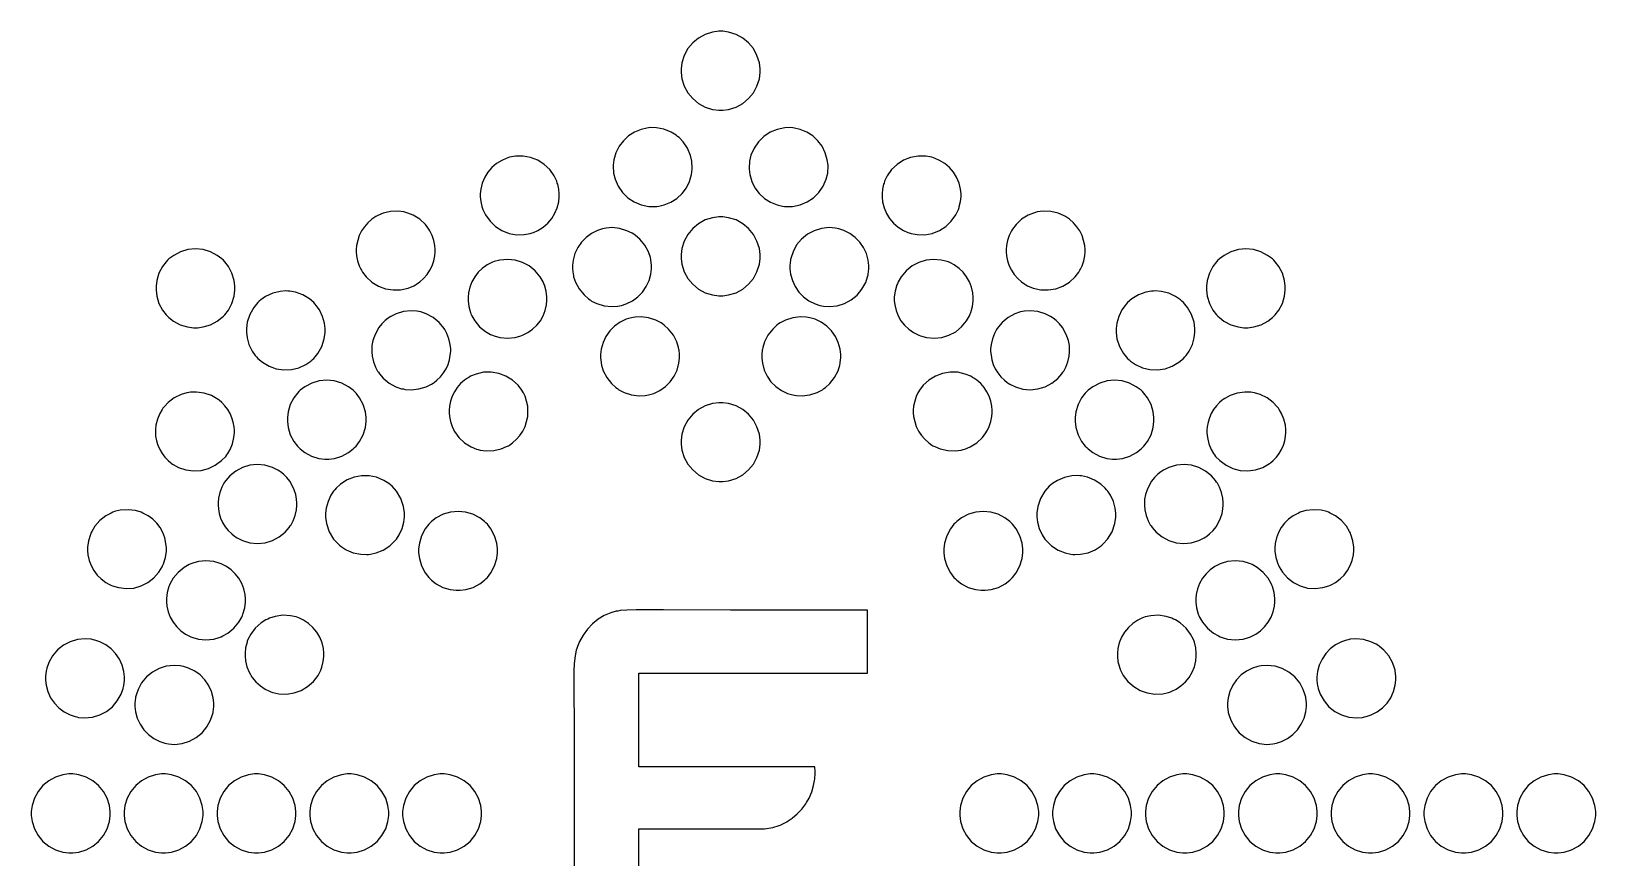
# Model space of a CAD drawing. Header units: millimetres. Extents: x 0 to 498, y 0 to 236.
# Drawn here: x 251.75 to 263.47, y 93.1 to 99.29 of the extents above; entities that cross this region are included whole.
import ezdxf

# ---------------------------------------------------------------- set-up
doc = ezdxf.new("R2010")
doc.units = ezdxf.units.MM
doc.layers.add('INCISIONE', color=3, linetype='Continuous')

msp = doc.modelspace()

# ---------------------------------------------------------------- linework, layer by layer
at = {"layer": 'INCISIONE'}
for points in [[(256.916, 98.699), (256.931, 98.699), (256.975, 98.705), (257.031, 98.722), (257.081, 98.749), (257.125, 98.786), (257.161, 98.829), (257.188, 98.88), (257.206, 98.935), (257.212, 98.98), (257.212, 98.995), (257.212, 99.009), (257.206, 99.054), (257.188, 99.109), (257.161, 99.16), (257.125, 99.203), (257.081, 99.239), (257.031, 99.267), (256.975, 99.284), (256.931, 99.29), (256.916, 99.29), (256.901, 99.29), (256.856, 99.284), (256.801, 99.267), (256.751, 99.239), (256.707, 99.203), (256.671, 99.16), (256.643, 99.109), (256.626, 99.054), (256.62, 99.009), (256.62, 98.995), (256.62, 98.98), (256.626, 98.935), (256.643, 98.88), (256.671, 98.829), (256.707, 98.786), (256.751, 98.749), (256.801, 98.722), (256.856, 98.705), (256.901, 98.699), (256.916, 98.699)], [(256.438, 97.978), (256.452, 97.979), (256.493, 97.989), (256.543, 98.009), (256.588, 98.038), (256.627, 98.074), (256.659, 98.117), (256.682, 98.164), (256.697, 98.216), (256.703, 98.258), (256.703, 98.272), (256.703, 98.28), (256.701, 98.301), (256.701, 98.303), (256.7, 98.318), (256.689, 98.36), (256.667, 98.413), (256.635, 98.461), (256.604, 98.493), (256.593, 98.502), (256.582, 98.511), (256.544, 98.534), (256.491, 98.556), (256.434, 98.567), (256.391, 98.568), (256.376, 98.566), (256.362, 98.565), (256.321, 98.555), (256.271, 98.535), (256.226, 98.506), (256.187, 98.47), (256.155, 98.428), (256.131, 98.38), (256.116, 98.328), (256.111, 98.286), (256.111, 98.272), (256.111, 98.265), (256.113, 98.244), (256.113, 98.241), (256.114, 98.226), (256.125, 98.183), (256.148, 98.129), (256.18, 98.082), (256.221, 98.042), (256.268, 98.011), (256.321, 97.989), (256.378, 97.978), (256.423, 97.976), (256.438, 97.978)], [(257.131, 98.303), (257.131, 98.301), (257.129, 98.279), (257.129, 98.272), (257.129, 98.258), (257.134, 98.216), (257.149, 98.164), (257.173, 98.117), (257.205, 98.074), (257.244, 98.038), (257.289, 98.009), (257.339, 97.989), (257.38, 97.979), (257.394, 97.978), (257.409, 97.976), (257.454, 97.978), (257.511, 97.989), (257.564, 98.011), (257.611, 98.042), (257.651, 98.082), (257.684, 98.129), (257.707, 98.183), (257.718, 98.226), (257.719, 98.241), (257.719, 98.244), (257.721, 98.265), (257.721, 98.272), (257.721, 98.286), (257.715, 98.328), (257.7, 98.38), (257.677, 98.428), (257.645, 98.47), (257.606, 98.506), (257.561, 98.535), (257.511, 98.555), (257.47, 98.565), (257.456, 98.566), (257.441, 98.568), (257.396, 98.567), (257.339, 98.555), (257.286, 98.533), (257.239, 98.502), (257.199, 98.462), (257.166, 98.415), (257.143, 98.362), (257.133, 98.318), (257.131, 98.303)], [(255.32, 98.342), (255.308, 98.338), (255.276, 98.323), (255.236, 98.299), (255.201, 98.269), (255.172, 98.234), (255.148, 98.196), (255.13, 98.153), (255.119, 98.108), (255.115, 98.073), (255.115, 98.061), (255.115, 98.049), (255.119, 98.015), (255.127, 97.977), (255.13, 97.969), (255.134, 97.955), (255.154, 97.914), (255.188, 97.867), (255.229, 97.828), (255.277, 97.797), (255.33, 97.776), (255.386, 97.766), (255.444, 97.767), (255.488, 97.775), (255.503, 97.779), (255.514, 97.783), (255.546, 97.798), (255.586, 97.822), (255.621, 97.852), (255.651, 97.887), (255.674, 97.926), (255.692, 97.968), (255.703, 98.013), (255.707, 98.049), (255.707, 98.061), (255.707, 98.072), (255.703, 98.107), (255.695, 98.144), (255.692, 98.152), (255.688, 98.166), (255.668, 98.207), (255.635, 98.254), (255.593, 98.293), (255.545, 98.324), (255.492, 98.345), (255.436, 98.355), (255.378, 98.354), (255.334, 98.346), (255.32, 98.342)], [(258.329, 97.779), (258.344, 97.775), (258.388, 97.767), (258.446, 97.766), (258.502, 97.776), (258.555, 97.797), (258.603, 97.828), (258.644, 97.867), (258.678, 97.914), (258.697, 97.955), (258.702, 97.969), (258.704, 97.977), (258.713, 98.015), (258.717, 98.049), (258.717, 98.061), (258.717, 98.073), (258.713, 98.108), (258.702, 98.153), (258.684, 98.196), (258.66, 98.234), (258.631, 98.269), (258.596, 98.299), (258.556, 98.323), (258.523, 98.338), (258.512, 98.342), (258.498, 98.346), (258.454, 98.354), (258.396, 98.355), (258.339, 98.345), (258.287, 98.324), (258.239, 98.293), (258.197, 98.254), (258.164, 98.207), (258.144, 98.166), (258.14, 98.152), (258.137, 98.144), (258.129, 98.107), (258.125, 98.072), (258.125, 98.06), (258.125, 98.048), (258.129, 98.013), (258.14, 97.968), (258.158, 97.925), (258.181, 97.887), (258.211, 97.852), (258.246, 97.822), (258.286, 97.798), (258.318, 97.783), (258.329, 97.779)], [(254.629, 97.39), (254.637, 97.395), (254.661, 97.412), (254.69, 97.438), (254.716, 97.467), (254.737, 97.499), (254.754, 97.533), (254.766, 97.57), (254.774, 97.608), (254.777, 97.637), (254.777, 97.647), (254.777, 97.656), (254.774, 97.685), (254.767, 97.723), (254.754, 97.76), (254.742, 97.786), (254.737, 97.794), (254.73, 97.807), (254.703, 97.842), (254.661, 97.881), (254.612, 97.911), (254.571, 97.928), (254.557, 97.932), (254.543, 97.936), (254.5, 97.942), (254.442, 97.94), (254.386, 97.927), (254.346, 97.91), (254.333, 97.903), (254.325, 97.898), (254.301, 97.881), (254.272, 97.855), (254.246, 97.826), (254.225, 97.794), (254.208, 97.76), (254.196, 97.723), (254.188, 97.685), (254.185, 97.656), (254.185, 97.646), (254.185, 97.637), (254.188, 97.608), (254.195, 97.57), (254.208, 97.533), (254.22, 97.507), (254.225, 97.499), (254.232, 97.486), (254.26, 97.45), (254.303, 97.411), (254.351, 97.381), (254.405, 97.361), (254.461, 97.352), (254.518, 97.353), (254.574, 97.366), (254.616, 97.383), (254.629, 97.39)], [(256.916, 97.899), (256.901, 97.899), (256.856, 97.893), (256.801, 97.876), (256.751, 97.848), (256.707, 97.812), (256.671, 97.768), (256.643, 97.718), (256.626, 97.663), (256.62, 97.618), (256.62, 97.603), (256.62, 97.588), (256.626, 97.544), (256.643, 97.488), (256.671, 97.438), (256.707, 97.394), (256.751, 97.358), (256.801, 97.331), (256.856, 97.314), (256.901, 97.308), (256.916, 97.308), (256.931, 97.308), (256.975, 97.314), (257.031, 97.331), (257.081, 97.358), (257.125, 97.394), (257.161, 97.438), (257.188, 97.488), (257.206, 97.544), (257.212, 97.588), (257.212, 97.603), (257.212, 97.618), (257.206, 97.663), (257.188, 97.718), (257.161, 97.768), (257.125, 97.812), (257.081, 97.848), (257.031, 97.876), (256.975, 97.893), (256.931, 97.899), (256.916, 97.899)], [(259.203, 97.39), (259.216, 97.383), (259.258, 97.366), (259.314, 97.353), (259.371, 97.352), (259.427, 97.361), (259.481, 97.381), (259.529, 97.411), (259.572, 97.45), (259.6, 97.486), (259.607, 97.499), (259.612, 97.507), (259.624, 97.533), (259.637, 97.57), (259.644, 97.608), (259.647, 97.637), (259.647, 97.646), (259.647, 97.656), (259.644, 97.685), (259.636, 97.723), (259.624, 97.76), (259.607, 97.794), (259.586, 97.826), (259.56, 97.855), (259.531, 97.881), (259.507, 97.898), (259.499, 97.903), (259.486, 97.91), (259.445, 97.927), (259.389, 97.94), (259.332, 97.942), (259.288, 97.936), (259.274, 97.932), (259.26, 97.928), (259.22, 97.911), (259.171, 97.881), (259.129, 97.842), (259.102, 97.807), (259.095, 97.794), (259.09, 97.786), (259.078, 97.76), (259.065, 97.723), (259.058, 97.685), (259.055, 97.656), (259.055, 97.647), (259.055, 97.637), (259.058, 97.608), (259.065, 97.57), (259.078, 97.533), (259.095, 97.499), (259.116, 97.467), (259.142, 97.438), (259.171, 97.412), (259.195, 97.395), (259.203, 97.39)], [(255.937, 97.277), (255.949, 97.269), (255.989, 97.25), (256.044, 97.233), (256.101, 97.227), (256.145, 97.23), (256.159, 97.233), (256.172, 97.235), (256.209, 97.248), (256.255, 97.27), (256.295, 97.3), (256.33, 97.335), (256.358, 97.377), (256.38, 97.422), (256.393, 97.471), (256.397, 97.51), (256.397, 97.523), (256.397, 97.537), (256.393, 97.576), (256.392, 97.581), (256.389, 97.595), (256.375, 97.637), (256.348, 97.687), (256.311, 97.732), (256.278, 97.761), (256.266, 97.769), (256.254, 97.777), (256.214, 97.796), (256.159, 97.813), (256.102, 97.819), (256.058, 97.816), (256.044, 97.813), (256.031, 97.81), (255.994, 97.798), (255.948, 97.776), (255.908, 97.746), (255.873, 97.71), (255.845, 97.669), (255.824, 97.624), (255.81, 97.575), (255.806, 97.536), (255.806, 97.523), (255.806, 97.509), (255.811, 97.47), (255.812, 97.465), (255.814, 97.451), (255.829, 97.409), (255.856, 97.359), (255.892, 97.314), (255.925, 97.285), (255.937, 97.277)], [(257.44, 97.581), (257.439, 97.576), (257.435, 97.536), (257.435, 97.523), (257.435, 97.51), (257.439, 97.471), (257.453, 97.422), (257.474, 97.377), (257.502, 97.335), (257.537, 97.3), (257.577, 97.27), (257.623, 97.248), (257.66, 97.235), (257.673, 97.233), (257.687, 97.23), (257.732, 97.227), (257.79, 97.233), (257.845, 97.25), (257.895, 97.277), (257.939, 97.313), (257.975, 97.357), (258.003, 97.408), (258.017, 97.451), (258.02, 97.465), (258.021, 97.47), (258.026, 97.51), (258.026, 97.523), (258.026, 97.536), (258.022, 97.575), (258.008, 97.624), (257.987, 97.669), (257.959, 97.71), (257.924, 97.746), (257.883, 97.776), (257.838, 97.798), (257.801, 97.81), (257.788, 97.813), (257.773, 97.816), (257.729, 97.819), (257.671, 97.813), (257.616, 97.796), (257.566, 97.769), (257.522, 97.733), (257.485, 97.689), (257.458, 97.638), (257.443, 97.595), (257.44, 97.581)], [(252.98, 97.069), (252.995, 97.069), (253.039, 97.075), (253.094, 97.091), (253.144, 97.118), (253.179, 97.145), (253.19, 97.155), (253.2, 97.166), (253.227, 97.201), (253.254, 97.251), (253.27, 97.306), (253.276, 97.35), (253.276, 97.365), (253.276, 97.379), (253.27, 97.423), (253.254, 97.478), (253.227, 97.528), (253.2, 97.563), (253.19, 97.574), (253.179, 97.584), (253.143, 97.611), (253.092, 97.638), (253.037, 97.655), (252.98, 97.66), (252.924, 97.655), (252.869, 97.638), (252.818, 97.611), (252.782, 97.584), (252.771, 97.574), (252.761, 97.563), (252.734, 97.528), (252.707, 97.478), (252.69, 97.423), (252.685, 97.379), (252.685, 97.365), (252.685, 97.35), (252.69, 97.306), (252.707, 97.251), (252.734, 97.201), (252.761, 97.166), (252.771, 97.155), (252.782, 97.145), (252.816, 97.118), (252.867, 97.091), (252.922, 97.075), (252.966, 97.069), (252.98, 97.069)], [(260.851, 97.069), (260.866, 97.069), (260.91, 97.075), (260.965, 97.091), (261.015, 97.118), (261.05, 97.145), (261.06, 97.155), (261.071, 97.166), (261.098, 97.201), (261.125, 97.251), (261.142, 97.306), (261.147, 97.35), (261.147, 97.365), (261.147, 97.379), (261.142, 97.423), (261.125, 97.478), (261.098, 97.528), (261.071, 97.563), (261.06, 97.574), (261.05, 97.584), (261.014, 97.611), (260.963, 97.638), (260.908, 97.655), (260.851, 97.66), (260.795, 97.655), (260.74, 97.638), (260.689, 97.611), (260.653, 97.584), (260.642, 97.574), (260.632, 97.563), (260.605, 97.528), (260.578, 97.478), (260.561, 97.423), (260.556, 97.379), (260.556, 97.365), (260.556, 97.35), (260.561, 97.306), (260.578, 97.251), (260.605, 97.201), (260.632, 97.166), (260.642, 97.155), (260.653, 97.145), (260.687, 97.118), (260.738, 97.091), (260.793, 97.075), (260.837, 97.069), (260.851, 97.069)], [(255.205, 97.012), (255.219, 97.007), (255.261, 96.995), (255.319, 96.99), (255.376, 96.995), (255.418, 97.007), (255.432, 97.012), (255.442, 97.017), (255.471, 97.032), (255.507, 97.058), (255.538, 97.087), (255.565, 97.121), (255.586, 97.158), (255.601, 97.199), (255.611, 97.241), (255.614, 97.274), (255.614, 97.285), (255.614, 97.3), (255.609, 97.343), (255.596, 97.389), (255.592, 97.398), (255.586, 97.412), (255.563, 97.451), (255.526, 97.496), (255.482, 97.532), (255.432, 97.558), (255.377, 97.575), (255.32, 97.581), (255.262, 97.576), (255.219, 97.564), (255.205, 97.559), (255.195, 97.554), (255.166, 97.539), (255.13, 97.513), (255.099, 97.484), (255.073, 97.45), (255.051, 97.412), (255.036, 97.372), (255.026, 97.33), (255.023, 97.296), (255.023, 97.285), (255.023, 97.271), (255.028, 97.228), (255.041, 97.182), (255.045, 97.173), (255.051, 97.159), (255.073, 97.121), (255.109, 97.076), (255.154, 97.04), (255.192, 97.018), (255.205, 97.012)], [(258.24, 97.398), (258.236, 97.389), (258.223, 97.343), (258.217, 97.3), (258.217, 97.285), (258.217, 97.274), (258.221, 97.241), (258.23, 97.199), (258.246, 97.158), (258.267, 97.121), (258.294, 97.087), (258.325, 97.058), (258.361, 97.032), (258.39, 97.017), (258.4, 97.012), (258.414, 97.007), (258.458, 96.995), (258.515, 96.99), (258.572, 96.996), (258.626, 97.012), (258.677, 97.039), (258.721, 97.075), (258.758, 97.12), (258.781, 97.159), (258.786, 97.173), (258.79, 97.182), (258.803, 97.228), (258.809, 97.271), (258.809, 97.285), (258.809, 97.296), (258.806, 97.33), (258.796, 97.372), (258.78, 97.412), (258.759, 97.45), (258.733, 97.484), (258.702, 97.513), (258.666, 97.539), (258.637, 97.554), (258.627, 97.559), (258.613, 97.564), (258.569, 97.576), (258.511, 97.581), (258.455, 97.575), (258.4, 97.558), (258.35, 97.532), (258.306, 97.496), (258.269, 97.451), (258.246, 97.412), (258.24, 97.398)], [(253.855, 96.828), (253.867, 96.839), (253.897, 96.875), (253.927, 96.928), (253.946, 96.986), (253.953, 97.033), (253.953, 97.048), (253.953, 97.062), (253.948, 97.102), (253.933, 97.154), (253.91, 97.202), (253.886, 97.236), (253.877, 97.246), (253.867, 97.257), (253.834, 97.285), (253.785, 97.315), (253.731, 97.334), (253.687, 97.342), (253.673, 97.343), (253.658, 97.344), (253.614, 97.341), (253.559, 97.327), (253.506, 97.302), (253.47, 97.277), (253.459, 97.268), (253.448, 97.257), (253.418, 97.221), (253.387, 97.168), (253.368, 97.11), (253.362, 97.064), (253.362, 97.048), (253.362, 97.035), (253.367, 96.994), (253.381, 96.942), (253.405, 96.894), (253.428, 96.86), (253.438, 96.85), (253.447, 96.839), (253.482, 96.81), (253.532, 96.78), (253.586, 96.761), (253.642, 96.753), (253.699, 96.755), (253.754, 96.769), (253.807, 96.793), (253.844, 96.818), (253.855, 96.828)], [(260.394, 96.85), (260.403, 96.86), (260.427, 96.894), (260.451, 96.942), (260.465, 96.994), (260.47, 97.035), (260.47, 97.048), (260.47, 97.064), (260.464, 97.11), (260.445, 97.168), (260.414, 97.221), (260.384, 97.257), (260.372, 97.268), (260.362, 97.277), (260.325, 97.302), (260.273, 97.327), (260.217, 97.341), (260.174, 97.344), (260.159, 97.343), (260.145, 97.342), (260.101, 97.334), (260.047, 97.315), (259.998, 97.285), (259.965, 97.257), (259.955, 97.246), (259.946, 97.236), (259.922, 97.202), (259.899, 97.154), (259.884, 97.102), (259.879, 97.062), (259.879, 97.048), (259.879, 97.033), (259.885, 96.986), (259.904, 96.928), (259.935, 96.875), (259.965, 96.839), (259.977, 96.828), (259.988, 96.818), (260.025, 96.793), (260.078, 96.769), (260.133, 96.755), (260.19, 96.753), (260.246, 96.761), (260.3, 96.78), (260.35, 96.81), (260.384, 96.839), (260.394, 96.85)], [(254.432, 97.146), (254.425, 97.14), (254.403, 97.123), (254.377, 97.098), (254.355, 97.07), (254.336, 97.039), (254.321, 97.006), (254.31, 96.972), (254.303, 96.936), (254.301, 96.909), (254.301, 96.899), (254.301, 96.889), (254.304, 96.856), (254.314, 96.814), (254.33, 96.773), (254.345, 96.744), (254.351, 96.735), (254.359, 96.723), (254.388, 96.69), (254.433, 96.654), (254.483, 96.627), (254.525, 96.612), (254.539, 96.61), (254.553, 96.607), (254.597, 96.604), (254.655, 96.61), (254.71, 96.626), (254.749, 96.646), (254.761, 96.654), (254.769, 96.659), (254.79, 96.676), (254.816, 96.702), (254.839, 96.73), (254.858, 96.76), (254.873, 96.793), (254.884, 96.827), (254.89, 96.863), (254.893, 96.89), (254.893, 96.9), (254.893, 96.911), (254.889, 96.943), (254.88, 96.986), (254.864, 97.026), (254.849, 97.055), (254.843, 97.064), (254.835, 97.076), (254.806, 97.109), (254.761, 97.146), (254.71, 97.173), (254.669, 97.187), (254.655, 97.19), (254.64, 97.193), (254.596, 97.196), (254.539, 97.19), (254.484, 97.173), (254.444, 97.154), (254.432, 97.146)], [(259.071, 96.654), (259.083, 96.646), (259.124, 96.626), (259.179, 96.609), (259.236, 96.604), (259.293, 96.61), (259.347, 96.626), (259.398, 96.653), (259.443, 96.689), (259.473, 96.723), (259.481, 96.735), (259.487, 96.744), (259.502, 96.773), (259.518, 96.814), (259.528, 96.856), (259.531, 96.889), (259.531, 96.899), (259.531, 96.909), (259.529, 96.936), (259.522, 96.972), (259.511, 97.006), (259.496, 97.039), (259.477, 97.07), (259.455, 97.098), (259.429, 97.123), (259.407, 97.14), (259.399, 97.146), (259.387, 97.154), (259.348, 97.173), (259.293, 97.19), (259.236, 97.196), (259.192, 97.193), (259.178, 97.19), (259.163, 97.187), (259.121, 97.173), (259.071, 97.146), (259.026, 97.109), (258.997, 97.076), (258.989, 97.064), (258.983, 97.055), (258.968, 97.026), (258.952, 96.986), (258.943, 96.943), (258.939, 96.911), (258.939, 96.9), (258.939, 96.89), (258.942, 96.863), (258.948, 96.827), (258.959, 96.793), (258.974, 96.76), (258.993, 96.73), (259.016, 96.702), (259.042, 96.676), (259.063, 96.659), (259.071, 96.654)], [(256.481, 97.097), (256.47, 97.105), (256.431, 97.125), (256.376, 97.143), (256.319, 97.15), (256.275, 97.148), (256.261, 97.146), (256.248, 97.144), (256.209, 97.132), (256.163, 97.11), (256.121, 97.081), (256.085, 97.045), (256.056, 97.003), (256.035, 96.957), (256.021, 96.908), (256.016, 96.868), (256.016, 96.855), (256.016, 96.842), (256.02, 96.808), (256.021, 96.803), (256.023, 96.789), (256.036, 96.747), (256.062, 96.696), (256.098, 96.651), (256.13, 96.621), (256.142, 96.613), (256.154, 96.604), (256.193, 96.584), (256.248, 96.566), (256.305, 96.559), (256.349, 96.561), (256.363, 96.564), (256.376, 96.566), (256.414, 96.577), (256.461, 96.599), (256.503, 96.629), (256.538, 96.664), (256.568, 96.706), (256.589, 96.752), (256.603, 96.802), (256.607, 96.841), (256.607, 96.854), (256.607, 96.867), (256.604, 96.902), (256.603, 96.906), (256.601, 96.92), (256.588, 96.962), (256.562, 97.014), (256.526, 97.059), (256.493, 97.088), (256.481, 97.097)], [(257.571, 97.146), (257.557, 97.148), (257.513, 97.15), (257.456, 97.143), (257.401, 97.125), (257.362, 97.105), (257.35, 97.097), (257.338, 97.088), (257.306, 97.059), (257.27, 97.014), (257.244, 96.962), (257.231, 96.92), (257.229, 96.906), (257.228, 96.902), (257.224, 96.866), (257.224, 96.854), (257.224, 96.841), (257.229, 96.802), (257.243, 96.752), (257.264, 96.706), (257.293, 96.664), (257.329, 96.629), (257.371, 96.599), (257.418, 96.577), (257.456, 96.566), (257.469, 96.564), (257.483, 96.561), (257.527, 96.559), (257.584, 96.566), (257.639, 96.584), (257.678, 96.604), (257.69, 96.613), (257.702, 96.621), (257.734, 96.651), (257.77, 96.696), (257.796, 96.747), (257.809, 96.789), (257.811, 96.803), (257.812, 96.808), (257.816, 96.843), (257.816, 96.855), (257.816, 96.868), (257.811, 96.908), (257.797, 96.957), (257.776, 97.003), (257.747, 97.045), (257.711, 97.081), (257.669, 97.11), (257.623, 97.132), (257.584, 97.144), (257.571, 97.146)], [(254.92, 96.294), (254.928, 96.281), (254.955, 96.246), (254.997, 96.207), (255.046, 96.176), (255.086, 96.16), (255.1, 96.156), (255.114, 96.152), (255.158, 96.146), (255.215, 96.148), (255.271, 96.161), (255.312, 96.178), (255.325, 96.185), (255.333, 96.19), (255.357, 96.207), (255.386, 96.233), (255.412, 96.262), (255.433, 96.294), (255.45, 96.328), (255.462, 96.365), (255.47, 96.403), (255.472, 96.432), (255.472, 96.442), (255.472, 96.451), (255.47, 96.48), (255.462, 96.518), (255.45, 96.555), (255.438, 96.581), (255.433, 96.589), (255.425, 96.602), (255.398, 96.638), (255.355, 96.677), (255.306, 96.707), (255.253, 96.727), (255.197, 96.736), (255.14, 96.735), (255.083, 96.722), (255.042, 96.705), (255.029, 96.697), (255.02, 96.692), (254.996, 96.676), (254.967, 96.65), (254.942, 96.621), (254.921, 96.589), (254.904, 96.555), (254.891, 96.518), (254.883, 96.48), (254.881, 96.451), (254.881, 96.441), (254.881, 96.432), (254.883, 96.403), (254.891, 96.365), (254.903, 96.328), (254.916, 96.302), (254.92, 96.294)], [(258.399, 96.589), (258.394, 96.581), (258.382, 96.554), (258.37, 96.518), (258.362, 96.48), (258.359, 96.451), (258.359, 96.442), (258.359, 96.432), (258.362, 96.403), (258.37, 96.365), (258.382, 96.328), (258.399, 96.294), (258.421, 96.262), (258.446, 96.233), (258.475, 96.207), (258.499, 96.19), (258.507, 96.185), (258.52, 96.178), (258.561, 96.161), (258.617, 96.148), (258.674, 96.146), (258.718, 96.152), (258.732, 96.156), (258.746, 96.16), (258.786, 96.176), (258.835, 96.207), (258.877, 96.246), (258.904, 96.281), (258.911, 96.294), (258.916, 96.302), (258.928, 96.328), (258.941, 96.365), (258.948, 96.403), (258.951, 96.432), (258.951, 96.441), (258.951, 96.451), (258.948, 96.48), (258.941, 96.518), (258.928, 96.555), (258.911, 96.589), (258.89, 96.621), (258.865, 96.65), (258.836, 96.676), (258.812, 96.692), (258.803, 96.697), (258.79, 96.705), (258.749, 96.722), (258.692, 96.735), (258.635, 96.736), (258.579, 96.727), (258.526, 96.707), (258.477, 96.677), (258.434, 96.638), (258.407, 96.602), (258.399, 96.589)], [(253.669, 96.38), (253.669, 96.366), (253.674, 96.322), (253.691, 96.267), (253.718, 96.217), (253.745, 96.182), (253.755, 96.172), (253.765, 96.161), (253.8, 96.134), (253.851, 96.107), (253.906, 96.09), (253.95, 96.085), (253.964, 96.085), (253.979, 96.085), (254.022, 96.09), (254.078, 96.107), (254.128, 96.134), (254.163, 96.161), (254.173, 96.171), (254.184, 96.182), (254.21, 96.217), (254.238, 96.267), (254.254, 96.322), (254.26, 96.366), (254.26, 96.38), (254.26, 96.395), (254.254, 96.439), (254.238, 96.494), (254.21, 96.544), (254.184, 96.579), (254.173, 96.59), (254.163, 96.6), (254.127, 96.627), (254.076, 96.654), (254.021, 96.671), (253.964, 96.676), (253.908, 96.671), (253.853, 96.654), (253.801, 96.627), (253.766, 96.6), (253.755, 96.59), (253.745, 96.579), (253.718, 96.544), (253.691, 96.494), (253.674, 96.439), (253.669, 96.395), (253.669, 96.38)], [(259.659, 96.172), (259.669, 96.161), (259.704, 96.134), (259.754, 96.107), (259.809, 96.09), (259.853, 96.085), (259.868, 96.085), (259.882, 96.085), (259.926, 96.09), (259.981, 96.107), (260.032, 96.134), (260.067, 96.161), (260.077, 96.172), (260.087, 96.182), (260.114, 96.217), (260.141, 96.267), (260.157, 96.322), (260.163, 96.366), (260.163, 96.38), (260.163, 96.395), (260.157, 96.439), (260.141, 96.494), (260.114, 96.544), (260.087, 96.579), (260.077, 96.59), (260.066, 96.6), (260.03, 96.627), (259.979, 96.654), (259.924, 96.671), (259.868, 96.676), (259.811, 96.671), (259.756, 96.654), (259.705, 96.627), (259.669, 96.6), (259.659, 96.59), (259.648, 96.579), (259.621, 96.544), (259.594, 96.494), (259.578, 96.439), (259.572, 96.395), (259.572, 96.38), (259.572, 96.366), (259.578, 96.322), (259.594, 96.267), (259.621, 96.217), (259.648, 96.182), (259.659, 96.172)], [(252.802, 96.052), (252.814, 96.043), (252.854, 96.022), (252.909, 96.003), (252.966, 95.996), (253.022, 95.999), (253.077, 96.014), (253.129, 96.038), (253.175, 96.073), (253.207, 96.105), (253.215, 96.117), (253.222, 96.127), (253.24, 96.157), (253.258, 96.2), (253.268, 96.245), (253.272, 96.28), (253.272, 96.291), (253.272, 96.3), (253.27, 96.326), (253.264, 96.361), (253.254, 96.394), (253.24, 96.425), (253.222, 96.455), (253.201, 96.483), (253.177, 96.508), (253.157, 96.525), (253.15, 96.531), (253.138, 96.539), (253.1, 96.56), (253.045, 96.579), (252.988, 96.587), (252.944, 96.586), (252.93, 96.583), (252.915, 96.581), (252.873, 96.569), (252.822, 96.544), (252.776, 96.509), (252.746, 96.477), (252.737, 96.465), (252.73, 96.456), (252.713, 96.425), (252.695, 96.383), (252.684, 96.338), (252.68, 96.303), (252.68, 96.292), (252.68, 96.283), (252.682, 96.256), (252.689, 96.222), (252.699, 96.189), (252.713, 96.157), (252.73, 96.127), (252.751, 96.1), (252.775, 96.074), (252.795, 96.057), (252.802, 96.052)], [(256.916, 96.507), (256.901, 96.507), (256.856, 96.501), (256.801, 96.484), (256.751, 96.457), (256.707, 96.421), (256.671, 96.377), (256.643, 96.327), (256.626, 96.271), (256.62, 96.227), (256.62, 96.212), (256.62, 96.197), (256.626, 96.152), (256.643, 96.097), (256.671, 96.047), (256.707, 96.003), (256.751, 95.967), (256.801, 95.939), (256.856, 95.922), (256.901, 95.916), (256.916, 95.916), (256.931, 95.916), (256.975, 95.922), (257.031, 95.939), (257.081, 95.967), (257.125, 96.003), (257.161, 96.047), (257.188, 96.097), (257.206, 96.152), (257.212, 96.197), (257.212, 96.212), (257.212, 96.227), (257.206, 96.271), (257.188, 96.327), (257.161, 96.377), (257.125, 96.421), (257.081, 96.457), (257.031, 96.484), (256.975, 96.501), (256.931, 96.507), (256.916, 96.507)], [(260.902, 96.583), (260.888, 96.586), (260.844, 96.587), (260.787, 96.579), (260.733, 96.56), (260.694, 96.539), (260.682, 96.531), (260.675, 96.525), (260.655, 96.508), (260.631, 96.483), (260.61, 96.455), (260.592, 96.425), (260.579, 96.394), (260.568, 96.361), (260.562, 96.326), (260.56, 96.3), (260.56, 96.291), (260.56, 96.28), (260.564, 96.245), (260.575, 96.2), (260.592, 96.157), (260.61, 96.127), (260.617, 96.117), (260.625, 96.105), (260.656, 96.073), (260.703, 96.038), (260.755, 96.014), (260.809, 95.999), (260.866, 95.996), (260.923, 96.003), (260.978, 96.022), (261.017, 96.043), (261.029, 96.052), (261.037, 96.057), (261.057, 96.074), (261.081, 96.1), (261.102, 96.127), (261.119, 96.157), (261.133, 96.189), (261.143, 96.222), (261.149, 96.256), (261.152, 96.283), (261.152, 96.292), (261.152, 96.303), (261.148, 96.338), (261.137, 96.383), (261.119, 96.425), (261.102, 96.456), (261.095, 96.465), (261.087, 96.477), (261.056, 96.509), (261.01, 96.544), (260.959, 96.569), (260.916, 96.581), (260.902, 96.583)], [(253.61, 95.994), (253.597, 96.002), (253.557, 96.022), (253.501, 96.038), (253.444, 96.044), (253.388, 96.038), (253.333, 96.022), (253.283, 95.995), (253.237, 95.958), (253.208, 95.925), (253.199, 95.912), (253.193, 95.903), (253.178, 95.874), (253.162, 95.834), (253.153, 95.792), (253.15, 95.759), (253.15, 95.748), (253.15, 95.739), (253.152, 95.712), (253.158, 95.676), (253.169, 95.641), (253.184, 95.609), (253.203, 95.578), (253.226, 95.55), (253.252, 95.524), (253.273, 95.507), (253.281, 95.502), (253.293, 95.494), (253.334, 95.474), (253.389, 95.458), (253.446, 95.452), (253.503, 95.458), (253.557, 95.475), (253.608, 95.501), (253.653, 95.538), (253.683, 95.571), (253.691, 95.584), (253.697, 95.593), (253.713, 95.622), (253.728, 95.662), (253.737, 95.704), (253.741, 95.737), (253.741, 95.748), (253.741, 95.757), (253.738, 95.785), (253.732, 95.82), (253.721, 95.855), (253.706, 95.887), (253.687, 95.918), (253.665, 95.946), (253.639, 95.972), (253.617, 95.989), (253.61, 95.994)], [(260.222, 95.994), (260.215, 95.989), (260.193, 95.972), (260.167, 95.946), (260.145, 95.918), (260.126, 95.887), (260.111, 95.855), (260.1, 95.82), (260.093, 95.785), (260.091, 95.757), (260.091, 95.748), (260.091, 95.737), (260.094, 95.704), (260.104, 95.662), (260.119, 95.622), (260.135, 95.593), (260.141, 95.584), (260.149, 95.571), (260.179, 95.538), (260.224, 95.501), (260.275, 95.475), (260.329, 95.458), (260.386, 95.452), (260.442, 95.458), (260.498, 95.474), (260.539, 95.494), (260.551, 95.502), (260.559, 95.507), (260.58, 95.524), (260.606, 95.55), (260.629, 95.578), (260.647, 95.609), (260.662, 95.641), (260.673, 95.676), (260.68, 95.712), (260.682, 95.739), (260.682, 95.748), (260.682, 95.759), (260.679, 95.792), (260.67, 95.834), (260.654, 95.874), (260.639, 95.903), (260.632, 95.912), (260.624, 95.925), (260.594, 95.958), (260.549, 95.995), (260.499, 96.022), (260.444, 96.038), (260.388, 96.044), (260.331, 96.038), (260.275, 96.022), (260.235, 96.002), (260.222, 95.994)], [(254.478, 95.475), (254.486, 95.485), (254.507, 95.517), (254.529, 95.564), (254.543, 95.613), (254.547, 95.652), (254.547, 95.665), (254.547, 95.681), (254.54, 95.729), (254.519, 95.79), (254.486, 95.845), (254.454, 95.881), (254.441, 95.892), (254.43, 95.901), (254.392, 95.925), (254.338, 95.948), (254.282, 95.959), (254.225, 95.959), (254.17, 95.949), (254.116, 95.928), (254.068, 95.897), (254.034, 95.866), (254.025, 95.855), (254.016, 95.845), (253.995, 95.813), (253.974, 95.766), (253.96, 95.717), (253.956, 95.678), (253.956, 95.665), (253.956, 95.649), (253.963, 95.601), (253.983, 95.54), (254.016, 95.485), (254.049, 95.449), (254.061, 95.439), (254.072, 95.429), (254.109, 95.405), (254.162, 95.383), (254.219, 95.371), (254.262, 95.369), (254.277, 95.37), (254.291, 95.372), (254.334, 95.381), (254.388, 95.403), (254.436, 95.434), (254.468, 95.464), (254.478, 95.475)], [(259.555, 95.37), (259.569, 95.369), (259.613, 95.371), (259.67, 95.383), (259.723, 95.405), (259.76, 95.429), (259.771, 95.439), (259.783, 95.449), (259.815, 95.485), (259.849, 95.54), (259.869, 95.601), (259.876, 95.649), (259.876, 95.665), (259.876, 95.678), (259.872, 95.717), (259.859, 95.766), (259.837, 95.813), (259.816, 95.845), (259.807, 95.855), (259.798, 95.866), (259.765, 95.896), (259.717, 95.927), (259.664, 95.949), (259.621, 95.958), (259.607, 95.959), (259.592, 95.961), (259.548, 95.959), (259.492, 95.947), (259.439, 95.925), (259.402, 95.901), (259.391, 95.892), (259.378, 95.881), (259.346, 95.845), (259.313, 95.79), (259.292, 95.729), (259.285, 95.681), (259.285, 95.665), (259.285, 95.652), (259.289, 95.613), (259.303, 95.564), (259.325, 95.517), (259.346, 95.485), (259.354, 95.475), (259.364, 95.464), (259.396, 95.434), (259.444, 95.403), (259.497, 95.381), (259.54, 95.372), (259.555, 95.37)], [(252.347, 95.14), (252.36, 95.134), (252.404, 95.121), (252.461, 95.114), (252.518, 95.118), (252.573, 95.134), (252.624, 95.159), (252.669, 95.194), (252.707, 95.238), (252.731, 95.276), (252.737, 95.289), (252.741, 95.299), (252.756, 95.348), (252.763, 95.394), (252.763, 95.41), (252.763, 95.42), (252.759, 95.453), (252.75, 95.494), (252.735, 95.534), (252.715, 95.571), (252.69, 95.604), (252.66, 95.634), (252.625, 95.659), (252.597, 95.675), (252.587, 95.68), (252.574, 95.686), (252.532, 95.698), (252.475, 95.705), (252.417, 95.701), (252.375, 95.691), (252.361, 95.686), (252.348, 95.68), (252.309, 95.66), (252.263, 95.624), (252.226, 95.581), (252.203, 95.543), (252.197, 95.53), (252.193, 95.52), (252.178, 95.471), (252.171, 95.425), (252.171, 95.41), (252.171, 95.399), (252.174, 95.367), (252.184, 95.325), (252.199, 95.286), (252.219, 95.249), (252.244, 95.215), (252.274, 95.186), (252.309, 95.16), (252.337, 95.144), (252.347, 95.14)], [(255.157, 95.606), (255.147, 95.616), (255.111, 95.644), (255.06, 95.671), (255.005, 95.687), (254.948, 95.692), (254.892, 95.687), (254.837, 95.671), (254.785, 95.644), (254.75, 95.616), (254.739, 95.606), (254.729, 95.596), (254.702, 95.561), (254.675, 95.51), (254.658, 95.455), (254.652, 95.411), (254.652, 95.397), (254.652, 95.382), (254.658, 95.339), (254.675, 95.284), (254.702, 95.233), (254.729, 95.198), (254.739, 95.188), (254.749, 95.177), (254.784, 95.15), (254.835, 95.123), (254.89, 95.107), (254.934, 95.101), (254.948, 95.101), (254.963, 95.101), (255.006, 95.107), (255.061, 95.123), (255.112, 95.15), (255.147, 95.177), (255.157, 95.188), (255.168, 95.198), (255.194, 95.233), (255.222, 95.284), (255.238, 95.339), (255.244, 95.382), (255.244, 95.397), (255.244, 95.411), (255.238, 95.455), (255.222, 95.51), (255.194, 95.561), (255.168, 95.596), (255.157, 95.606)], [(258.884, 95.101), (258.898, 95.101), (258.942, 95.107), (258.997, 95.123), (259.048, 95.15), (259.082, 95.177), (259.093, 95.188), (259.103, 95.198), (259.13, 95.233), (259.157, 95.284), (259.174, 95.339), (259.179, 95.382), (259.179, 95.397), (259.179, 95.411), (259.174, 95.455), (259.157, 95.51), (259.13, 95.561), (259.103, 95.596), (259.093, 95.606), (259.082, 95.616), (259.046, 95.644), (258.995, 95.671), (258.94, 95.687), (258.884, 95.692), (258.827, 95.687), (258.772, 95.671), (258.721, 95.644), (258.685, 95.616), (258.675, 95.606), (258.664, 95.596), (258.638, 95.561), (258.61, 95.51), (258.594, 95.455), (258.588, 95.411), (258.588, 95.397), (258.588, 95.382), (258.594, 95.339), (258.61, 95.284), (258.638, 95.233), (258.664, 95.198), (258.675, 95.188), (258.685, 95.177), (258.72, 95.15), (258.771, 95.123), (258.826, 95.107), (258.869, 95.101), (258.884, 95.101)], [(261.069, 95.41), (261.069, 95.394), (261.076, 95.348), (261.091, 95.299), (261.095, 95.289), (261.101, 95.276), (261.125, 95.238), (261.163, 95.194), (261.208, 95.159), (261.259, 95.134), (261.314, 95.118), (261.371, 95.114), (261.428, 95.121), (261.472, 95.134), (261.485, 95.14), (261.495, 95.144), (261.523, 95.16), (261.558, 95.186), (261.588, 95.215), (261.613, 95.249), (261.633, 95.286), (261.648, 95.325), (261.657, 95.367), (261.661, 95.399), (261.661, 95.41), (261.661, 95.425), (261.654, 95.471), (261.639, 95.52), (261.635, 95.53), (261.629, 95.543), (261.606, 95.581), (261.568, 95.624), (261.523, 95.66), (261.484, 95.68), (261.471, 95.686), (261.457, 95.691), (261.415, 95.701), (261.357, 95.705), (261.3, 95.698), (261.258, 95.686), (261.245, 95.68), (261.235, 95.675), (261.207, 95.659), (261.172, 95.634), (261.142, 95.604), (261.117, 95.571), (261.097, 95.534), (261.082, 95.494), (261.072, 95.453), (261.069, 95.42), (261.069, 95.41)], [(252.946, 95.3), (252.933, 95.294), (252.895, 95.272), (252.85, 95.235), (252.814, 95.191), (252.792, 95.153), (252.786, 95.139), (252.782, 95.13), (252.769, 95.084), (252.764, 95.041), (252.764, 95.026), (252.764, 95.015), (252.767, 94.982), (252.777, 94.939), (252.792, 94.899), (252.813, 94.862), (252.84, 94.828), (252.871, 94.798), (252.907, 94.773), (252.936, 94.757), (252.946, 94.753), (252.96, 94.748), (253.002, 94.736), (253.059, 94.731), (253.117, 94.736), (253.159, 94.748), (253.173, 94.753), (253.186, 94.759), (253.224, 94.781), (253.269, 94.817), (253.305, 94.862), (253.327, 94.9), (253.333, 94.913), (253.336, 94.922), (253.35, 94.969), (253.355, 95.012), (253.355, 95.026), (253.355, 95.037), (253.352, 95.07), (253.342, 95.113), (253.327, 95.153), (253.305, 95.191), (253.279, 95.225), (253.248, 95.254), (253.212, 95.28), (253.183, 95.295), (253.173, 95.3), (253.159, 95.305), (253.117, 95.316), (253.059, 95.322), (253.002, 95.316), (252.96, 95.305), (252.946, 95.3)], [(260.886, 95.3), (260.872, 95.305), (260.83, 95.316), (260.772, 95.322), (260.715, 95.316), (260.673, 95.305), (260.659, 95.3), (260.649, 95.295), (260.62, 95.28), (260.584, 95.254), (260.553, 95.225), (260.527, 95.191), (260.505, 95.153), (260.49, 95.113), (260.48, 95.07), (260.477, 95.037), (260.477, 95.026), (260.477, 95.012), (260.482, 94.969), (260.495, 94.922), (260.499, 94.913), (260.505, 94.9), (260.527, 94.862), (260.563, 94.817), (260.608, 94.781), (260.646, 94.759), (260.659, 94.753), (260.673, 94.748), (260.715, 94.736), (260.772, 94.731), (260.83, 94.736), (260.872, 94.748), (260.886, 94.753), (260.896, 94.757), (260.925, 94.773), (260.961, 94.798), (260.992, 94.828), (261.018, 94.862), (261.04, 94.899), (261.055, 94.939), (261.065, 94.982), (261.068, 95.015), (261.068, 95.026), (261.068, 95.041), (261.063, 95.084), (261.05, 95.13), (261.046, 95.139), (261.04, 95.153), (261.018, 95.191), (260.982, 95.235), (260.937, 95.272), (260.899, 95.294), (260.886, 95.3)], [(253.925, 94.517), (253.928, 94.526), (253.938, 94.567), (253.943, 94.606), (253.943, 94.619), (253.943, 94.63), (253.939, 94.664), (253.929, 94.708), (253.912, 94.75), (253.889, 94.788), (253.861, 94.823), (253.828, 94.853), (253.79, 94.877), (253.759, 94.893), (253.748, 94.897), (253.735, 94.902), (253.692, 94.911), (253.634, 94.914), (253.577, 94.906), (253.536, 94.893), (253.522, 94.886), (253.509, 94.88), (253.472, 94.857), (253.429, 94.818), (253.395, 94.772), (253.374, 94.733), (253.369, 94.72), (253.367, 94.712), (253.356, 94.67), (253.352, 94.631), (253.352, 94.619), (253.352, 94.607), (253.355, 94.573), (253.366, 94.529), (253.382, 94.488), (253.405, 94.449), (253.433, 94.415), (253.467, 94.385), (253.504, 94.36), (253.535, 94.345), (253.546, 94.341), (253.56, 94.336), (253.604, 94.326), (253.662, 94.323), (253.719, 94.332), (253.772, 94.351), (253.821, 94.38), (253.864, 94.417), (253.899, 94.464), (253.92, 94.503), (253.925, 94.517)], [(259.889, 94.619), (259.889, 94.606), (259.893, 94.567), (259.904, 94.526), (259.907, 94.517), (259.912, 94.503), (259.933, 94.464), (259.968, 94.417), (260.011, 94.38), (260.06, 94.351), (260.113, 94.332), (260.17, 94.323), (260.228, 94.326), (260.272, 94.336), (260.286, 94.341), (260.297, 94.345), (260.328, 94.36), (260.365, 94.385), (260.399, 94.415), (260.427, 94.449), (260.45, 94.488), (260.466, 94.529), (260.477, 94.573), (260.48, 94.607), (260.48, 94.619), (260.48, 94.631), (260.476, 94.67), (260.466, 94.712), (260.463, 94.72), (260.458, 94.733), (260.437, 94.772), (260.403, 94.818), (260.36, 94.857), (260.323, 94.88), (260.31, 94.886), (260.297, 94.893), (260.255, 94.906), (260.198, 94.914), (260.14, 94.911), (260.097, 94.902), (260.084, 94.897), (260.073, 94.893), (260.042, 94.877), (260.004, 94.853), (259.971, 94.823), (259.943, 94.788), (259.92, 94.75), (259.903, 94.708), (259.893, 94.664), (259.889, 94.63), (259.889, 94.619)], [(252.091, 94.152), (252.105, 94.149), (252.15, 94.146), (252.208, 94.151), (252.263, 94.167), (252.313, 94.194), (252.358, 94.229), (252.395, 94.272), (252.423, 94.323), (252.439, 94.365), (252.442, 94.38), (252.443, 94.385), (252.448, 94.428), (252.448, 94.442), (252.448, 94.454), (252.444, 94.493), (252.431, 94.541), (252.41, 94.586), (252.382, 94.627), (252.348, 94.663), (252.308, 94.693), (252.263, 94.716), (252.226, 94.728), (252.214, 94.731), (252.199, 94.734), (252.154, 94.737), (252.097, 94.732), (252.042, 94.715), (251.992, 94.689), (251.947, 94.654), (251.91, 94.611), (251.882, 94.56), (251.866, 94.517), (251.863, 94.503), (251.862, 94.498), (251.857, 94.455), (251.857, 94.441), (251.857, 94.428), (251.861, 94.39), (251.874, 94.342), (251.895, 94.296), (251.923, 94.256), (251.957, 94.22), (251.997, 94.19), (252.042, 94.167), (252.078, 94.155), (252.091, 94.152)], [(261.384, 94.442), (261.384, 94.426), (261.389, 94.385), (261.39, 94.38), (261.393, 94.365), (261.409, 94.323), (261.437, 94.272), (261.474, 94.229), (261.518, 94.194), (261.569, 94.167), (261.624, 94.151), (261.681, 94.146), (261.726, 94.149), (261.741, 94.152), (261.753, 94.155), (261.79, 94.167), (261.835, 94.19), (261.875, 94.22), (261.909, 94.256), (261.937, 94.296), (261.958, 94.342), (261.971, 94.39), (261.975, 94.428), (261.975, 94.441), (261.975, 94.456), (261.97, 94.498), (261.969, 94.503), (261.966, 94.517), (261.951, 94.559), (261.923, 94.609), (261.886, 94.653), (261.853, 94.681), (261.841, 94.689), (261.829, 94.697), (261.789, 94.716), (261.734, 94.732), (261.676, 94.737), (261.632, 94.734), (261.618, 94.731), (261.606, 94.728), (261.569, 94.716), (261.524, 94.693), (261.484, 94.663), (261.45, 94.627), (261.422, 94.586), (261.401, 94.541), (261.388, 94.493), (261.384, 94.454), (261.384, 94.442)], [(252.532, 94.301), (252.531, 94.296), (252.526, 94.256), (252.526, 94.243), (252.526, 94.23), (252.531, 94.191), (252.544, 94.142), (252.565, 94.097), (252.593, 94.056), (252.628, 94.02), (252.669, 93.99), (252.714, 93.968), (252.751, 93.956), (252.764, 93.953), (252.779, 93.95), (252.824, 93.947), (252.881, 93.954), (252.936, 93.971), (252.986, 93.998), (253.03, 94.033), (253.066, 94.077), (253.094, 94.128), (253.109, 94.171), (253.112, 94.186), (253.113, 94.19), (253.118, 94.23), (253.118, 94.244), (253.118, 94.257), (253.113, 94.295), (253.1, 94.344), (253.079, 94.39), (253.05, 94.431), (253.015, 94.467), (252.975, 94.496), (252.929, 94.519), (252.892, 94.531), (252.879, 94.533), (252.865, 94.536), (252.82, 94.539), (252.762, 94.533), (252.708, 94.516), (252.658, 94.489), (252.614, 94.453), (252.577, 94.409), (252.55, 94.358), (252.535, 94.315), (252.532, 94.301)], [(260.714, 94.244), (260.714, 94.229), (260.719, 94.19), (260.72, 94.186), (260.723, 94.171), (260.738, 94.128), (260.765, 94.077), (260.802, 94.033), (260.846, 93.998), (260.896, 93.971), (260.95, 93.954), (261.008, 93.947), (261.053, 93.95), (261.068, 93.953), (261.08, 93.956), (261.118, 93.968), (261.163, 93.99), (261.204, 94.02), (261.238, 94.056), (261.267, 94.097), (261.288, 94.142), (261.301, 94.191), (261.306, 94.23), (261.306, 94.243), (261.306, 94.257), (261.301, 94.296), (261.3, 94.301), (261.297, 94.315), (261.282, 94.358), (261.255, 94.409), (261.218, 94.453), (261.174, 94.489), (261.124, 94.516), (261.07, 94.533), (261.012, 94.539), (260.967, 94.536), (260.952, 94.533), (260.94, 94.531), (260.902, 94.519), (260.857, 94.496), (260.816, 94.467), (260.782, 94.431), (260.753, 94.39), (260.732, 94.344), (260.719, 94.295), (260.714, 94.257), (260.714, 94.244)], [(252.342, 93.429), (252.342, 93.444), (252.336, 93.488), (252.318, 93.544), (252.291, 93.594), (252.255, 93.638), (252.211, 93.674), (252.161, 93.701), (252.106, 93.719), (252.061, 93.725), (252.046, 93.725), (252.031, 93.725), (251.986, 93.719), (251.931, 93.701), (251.881, 93.674), (251.837, 93.638), (251.801, 93.594), (251.774, 93.544), (251.756, 93.488), (251.75, 93.444), (251.75, 93.429), (251.75, 93.414), (251.756, 93.369), (251.774, 93.314), (251.801, 93.264), (251.837, 93.22), (251.881, 93.184), (251.931, 93.157), (251.986, 93.139), (252.031, 93.133), (252.046, 93.133), (252.061, 93.133), (252.106, 93.139), (252.161, 93.157), (252.211, 93.184), (252.255, 93.22), (252.291, 93.264), (252.318, 93.314), (252.336, 93.369), (252.342, 93.414), (252.342, 93.429)], [(252.742, 93.133), (252.757, 93.133), (252.801, 93.139), (252.857, 93.157), (252.907, 93.184), (252.951, 93.22), (252.987, 93.264), (253.014, 93.314), (253.031, 93.369), (253.037, 93.414), (253.037, 93.429), (253.037, 93.444), (253.031, 93.488), (253.014, 93.544), (252.987, 93.594), (252.951, 93.638), (252.907, 93.674), (252.857, 93.701), (252.801, 93.719), (252.757, 93.725), (252.742, 93.725), (252.727, 93.725), (252.682, 93.719), (252.627, 93.701), (252.577, 93.674), (252.533, 93.638), (252.497, 93.594), (252.469, 93.544), (252.452, 93.488), (252.446, 93.444), (252.446, 93.429), (252.446, 93.414), (252.452, 93.369), (252.469, 93.314), (252.497, 93.264), (252.533, 93.22), (252.577, 93.184), (252.627, 93.157), (252.682, 93.139), (252.727, 93.133), (252.742, 93.133)], [(253.437, 93.725), (253.422, 93.725), (253.378, 93.719), (253.322, 93.701), (253.272, 93.674), (253.228, 93.638), (253.192, 93.594), (253.165, 93.544), (253.148, 93.488), (253.142, 93.444), (253.142, 93.429), (253.142, 93.414), (253.148, 93.369), (253.165, 93.314), (253.192, 93.264), (253.228, 93.22), (253.272, 93.184), (253.322, 93.157), (253.378, 93.139), (253.422, 93.133), (253.437, 93.133), (253.452, 93.133), (253.497, 93.139), (253.552, 93.157), (253.603, 93.184), (253.646, 93.22), (253.683, 93.264), (253.71, 93.314), (253.727, 93.369), (253.733, 93.414), (253.733, 93.429), (253.733, 93.444), (253.727, 93.488), (253.71, 93.544), (253.683, 93.594), (253.646, 93.638), (253.603, 93.674), (253.552, 93.701), (253.497, 93.719), (253.452, 93.725), (253.437, 93.725)], [(254.429, 93.429), (254.429, 93.444), (254.423, 93.488), (254.406, 93.544), (254.378, 93.594), (254.342, 93.638), (254.298, 93.674), (254.248, 93.701), (254.193, 93.719), (254.148, 93.725), (254.133, 93.725), (254.118, 93.725), (254.074, 93.719), (254.018, 93.701), (253.968, 93.674), (253.924, 93.638), (253.888, 93.594), (253.861, 93.544), (253.843, 93.488), (253.837, 93.444), (253.837, 93.429), (253.837, 93.414), (253.843, 93.369), (253.861, 93.314), (253.888, 93.264), (253.924, 93.22), (253.968, 93.184), (254.018, 93.157), (254.074, 93.139), (254.118, 93.133), (254.133, 93.133), (254.148, 93.133), (254.193, 93.139), (254.248, 93.157), (254.298, 93.184), (254.342, 93.22), (254.378, 93.264), (254.406, 93.314), (254.423, 93.369), (254.429, 93.414), (254.429, 93.429)], [(254.829, 93.133), (254.844, 93.133), (254.888, 93.139), (254.944, 93.157), (254.994, 93.184), (255.038, 93.22), (255.074, 93.264), (255.101, 93.314), (255.119, 93.369), (255.125, 93.414), (255.125, 93.429), (255.125, 93.444), (255.119, 93.488), (255.101, 93.544), (255.074, 93.594), (255.038, 93.638), (254.994, 93.674), (254.944, 93.701), (254.888, 93.719), (254.844, 93.725), (254.829, 93.725), (254.814, 93.725), (254.769, 93.719), (254.714, 93.701), (254.664, 93.674), (254.62, 93.638), (254.584, 93.594), (254.556, 93.544), (254.539, 93.488), (254.533, 93.444), (254.533, 93.429), (254.533, 93.414), (254.539, 93.369), (254.556, 93.314), (254.584, 93.264), (254.62, 93.22), (254.664, 93.184), (254.714, 93.157), (254.769, 93.139), (254.814, 93.133), (254.829, 93.133)], [(259.299, 93.429), (259.299, 93.444), (259.293, 93.488), (259.275, 93.544), (259.248, 93.594), (259.212, 93.638), (259.168, 93.674), (259.118, 93.701), (259.063, 93.719), (259.018, 93.725), (259.003, 93.725), (258.988, 93.725), (258.944, 93.719), (258.888, 93.701), (258.838, 93.674), (258.794, 93.638), (258.758, 93.594), (258.731, 93.544), (258.714, 93.488), (258.708, 93.444), (258.708, 93.429), (258.708, 93.414), (258.714, 93.369), (258.731, 93.314), (258.758, 93.264), (258.794, 93.22), (258.838, 93.184), (258.888, 93.157), (258.944, 93.139), (258.988, 93.133), (259.003, 93.133), (259.018, 93.133), (259.063, 93.139), (259.118, 93.157), (259.168, 93.184), (259.212, 93.22), (259.248, 93.264), (259.275, 93.314), (259.293, 93.369), (259.299, 93.414), (259.299, 93.429)], [(259.994, 93.429), (259.994, 93.444), (259.988, 93.488), (259.971, 93.544), (259.944, 93.594), (259.908, 93.638), (259.864, 93.674), (259.814, 93.701), (259.758, 93.719), (259.713, 93.725), (259.699, 93.725), (259.684, 93.725), (259.639, 93.719), (259.584, 93.701), (259.534, 93.674), (259.49, 93.638), (259.454, 93.594), (259.426, 93.544), (259.409, 93.488), (259.403, 93.444), (259.403, 93.429), (259.403, 93.414), (259.409, 93.369), (259.426, 93.314), (259.454, 93.264), (259.49, 93.22), (259.534, 93.184), (259.584, 93.157), (259.639, 93.139), (259.684, 93.133), (259.699, 93.133), (259.713, 93.133), (259.758, 93.139), (259.814, 93.157), (259.864, 93.184), (259.908, 93.22), (259.944, 93.264), (259.971, 93.314), (259.988, 93.369), (259.994, 93.414), (259.994, 93.429)], [(260.395, 93.725), (260.38, 93.725), (260.335, 93.719), (260.28, 93.701), (260.229, 93.674), (260.186, 93.638), (260.149, 93.594), (260.122, 93.544), (260.105, 93.488), (260.099, 93.444), (260.099, 93.429), (260.099, 93.414), (260.105, 93.369), (260.122, 93.314), (260.149, 93.264), (260.186, 93.22), (260.229, 93.184), (260.28, 93.157), (260.335, 93.139), (260.38, 93.133), (260.395, 93.133), (260.409, 93.133), (260.454, 93.139), (260.51, 93.157), (260.56, 93.184), (260.604, 93.22), (260.64, 93.264), (260.667, 93.314), (260.684, 93.369), (260.69, 93.414), (260.69, 93.429), (260.69, 93.444), (260.684, 93.488), (260.667, 93.544), (260.64, 93.594), (260.604, 93.638), (260.56, 93.674), (260.51, 93.701), (260.454, 93.719), (260.409, 93.725), (260.395, 93.725)], [(261.09, 93.725), (261.075, 93.725), (261.031, 93.719), (260.975, 93.701), (260.925, 93.674), (260.881, 93.638), (260.845, 93.594), (260.818, 93.544), (260.801, 93.488), (260.795, 93.444), (260.795, 93.429), (260.795, 93.414), (260.801, 93.369), (260.818, 93.314), (260.845, 93.264), (260.881, 93.22), (260.925, 93.184), (260.975, 93.157), (261.031, 93.139), (261.075, 93.133), (261.09, 93.133), (261.105, 93.133), (261.15, 93.139), (261.205, 93.157), (261.255, 93.184), (261.299, 93.22), (261.335, 93.264), (261.363, 93.314), (261.38, 93.369), (261.386, 93.414), (261.386, 93.429), (261.386, 93.444), (261.38, 93.488), (261.363, 93.544), (261.335, 93.594), (261.299, 93.638), (261.255, 93.674), (261.205, 93.701), (261.15, 93.719), (261.105, 93.725), (261.09, 93.725)], [(261.786, 93.725), (261.771, 93.725), (261.726, 93.719), (261.671, 93.701), (261.621, 93.674), (261.577, 93.638), (261.541, 93.594), (261.514, 93.544), (261.496, 93.488), (261.49, 93.444), (261.49, 93.429), (261.49, 93.414), (261.496, 93.369), (261.514, 93.314), (261.541, 93.264), (261.577, 93.22), (261.621, 93.184), (261.671, 93.157), (261.726, 93.139), (261.771, 93.133), (261.786, 93.133), (261.801, 93.133), (261.845, 93.139), (261.901, 93.157), (261.951, 93.184), (261.995, 93.22), (262.031, 93.264), (262.058, 93.314), (262.075, 93.369), (262.081, 93.414), (262.081, 93.429), (262.081, 93.444), (262.075, 93.488), (262.058, 93.544), (262.031, 93.594), (261.995, 93.638), (261.951, 93.674), (261.901, 93.701), (261.845, 93.719), (261.801, 93.725), (261.786, 93.725)], [(262.481, 93.725), (262.467, 93.725), (262.422, 93.719), (262.367, 93.701), (262.316, 93.674), (262.273, 93.638), (262.236, 93.594), (262.209, 93.544), (262.192, 93.488), (262.186, 93.444), (262.186, 93.429), (262.186, 93.414), (262.192, 93.369), (262.209, 93.314), (262.236, 93.264), (262.273, 93.22), (262.316, 93.184), (262.367, 93.157), (262.422, 93.139), (262.467, 93.133), (262.481, 93.133), (262.496, 93.133), (262.541, 93.139), (262.597, 93.157), (262.647, 93.184), (262.691, 93.22), (262.727, 93.264), (262.754, 93.314), (262.771, 93.369), (262.777, 93.414), (262.777, 93.429), (262.777, 93.444), (262.771, 93.488), (262.754, 93.544), (262.727, 93.594), (262.691, 93.638), (262.647, 93.674), (262.597, 93.701), (262.541, 93.719), (262.496, 93.725), (262.481, 93.725)], [(263.177, 93.725), (263.162, 93.725), (263.118, 93.719), (263.062, 93.701), (263.012, 93.674), (262.968, 93.638), (262.932, 93.594), (262.905, 93.544), (262.887, 93.488), (262.881, 93.444), (262.881, 93.429), (262.881, 93.414), (262.887, 93.369), (262.905, 93.314), (262.932, 93.264), (262.968, 93.22), (263.012, 93.184), (263.062, 93.157), (263.118, 93.139), (263.162, 93.133), (263.177, 93.133), (263.192, 93.133), (263.237, 93.139), (263.292, 93.157), (263.343, 93.184), (263.386, 93.22), (263.422, 93.264), (263.45, 93.314), (263.467, 93.369), (263.473, 93.414), (263.473, 93.429), (263.473, 93.444), (263.467, 93.488), (263.45, 93.544), (263.422, 93.594), (263.386, 93.638), (263.343, 93.674), (263.292, 93.701), (263.237, 93.719), (263.192, 93.725), (263.177, 93.725)]]:
    msp.add_lwpolyline(points, close=True, dxfattribs=at)
msp.add_lwpolyline([(256.302, 91.899), (256.302, 93.313), (256.305, 93.313), (256.34, 93.313), (256.343, 93.313), (256.352, 93.313), (256.443, 93.313), (256.452, 93.313), (256.464, 93.313), (256.59, 93.313), (256.602, 93.313), (256.616, 93.313), (256.756, 93.313), (256.77, 93.313), (256.781, 93.313), (256.896, 93.313), (256.907, 93.313), (256.919, 93.313), (257.04, 93.313), (257.052, 93.313), (257.057, 93.313), (257.111, 93.313), (257.116, 93.313), (257.133, 93.313), (257.181, 93.313), (257.245, 93.315), (257.308, 93.325), (257.355, 93.339), (257.37, 93.345), (257.373, 93.347), (257.408, 93.365), (257.411, 93.367), (257.422, 93.373), (257.452, 93.394), (257.49, 93.426), (257.523, 93.461), (257.546, 93.49), (257.553, 93.501), (257.56, 93.511), (257.578, 93.544), (257.598, 93.59), (257.612, 93.638), (257.619, 93.675), (257.621, 93.687), (257.621, 93.691), (257.623, 93.725), (257.623, 93.736), (257.623, 93.747), (257.622, 93.775), (257.621, 93.779), (256.302, 93.779), (256.302, 93.926), (256.302, 93.926), (256.302, 94.48), (258.015, 94.48), (258.015, 94.952), (257.177, 94.952), (256.989, 94.952), (256.488, 94.954), (256.426, 94.954), (256.408, 94.954), (256.357, 94.954), (256.284, 94.955), (256.212, 94.953), (256.162, 94.949), (256.146, 94.946), (256.132, 94.944), (256.093, 94.933), (256.043, 94.912), (255.997, 94.884), (255.955, 94.849), (255.917, 94.809), (255.885, 94.765), (255.859, 94.717), (255.843, 94.679), (255.838, 94.666), (255.834, 94.652), (255.825, 94.61), (255.818, 94.553), (255.816, 94.495), (255.816, 94.451), (255.816, 94.437), (255.816, 94.395), (255.817, 94.049), (255.817, 93.934), (255.817, 91.899)], dxfattribs=at)

doc.saveas('drawing.dxf')
